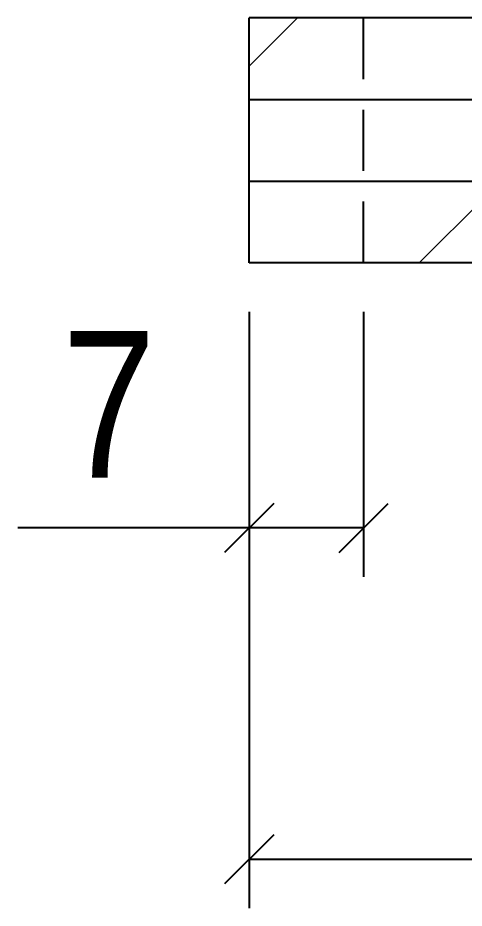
# Model space of a CAD drawing. Extents: x 1860 to 8661, y -614 to 3008.
# Drawn here: x 5465.3 to 5492.7, y 2217.5 to 2272 of the extents above; entities that cross this region are included whole.
import ezdxf

# ---------------------------------------------------------------- set-up
doc = ezdxf.new("R2010")
doc.units = 0
doc.linetypes.add('HIDDEN', pattern=[0.375, 0.25, -0.125])
for name, color, linetype in [('COTA', 241, 'Continuous'), ('Painéis', 200, 'Continuous'), ('SARR_2.2x7', 40, 'Continuous')]:
    doc.layers.add(name, color=color, linetype=linetype)
doc.layers.add('Hachura', color=251, linetype='Continuous', lineweight=9)
doc.styles.add('COTA TECNICA-50', font='techl___.ttf', dxfattribs={"height": 9})
doc.dimstyles.new('COTA PAINEL-50', dxfattribs={"dimtxt": 9, "dimasz": 3, "dimexe": 3, "dimexo": 3, "dimgap": 3, "dimtad": 1, "dimdec": 1, "dimzin": 12, "dimdsep": 46, "dimtxsty": 'COTA TECNICA-50', "dimblk1": 'OBLIQUE', "dimblk2": 'OBLIQUE', "dimsah": 1, "dimcen": 0.9, "dimclrd": 4, "dimclre": 4, "dimclrt": 240, "dimadec": 1, "dimazin": 3, "dimtfac": 1, "dimtdec": 1, "dimtmove": 0, "dimatfit": 3, "dimfxl": 1, "dimtolj": 1, "dimtzin": 12, "dimarcsym": 0})

# ---------------------------------------------------------------- blocks, each defined once
blk = doc.blocks.new('_Oblique')
at = {"color": 0, "linetype": 'ByBlock', "lineweight": -2}
blk.add_line((-0.5, -0.5), (0.5, 0.5), dxfattribs=at)
blk = doc.blocks.new('*D446')
at = {"layer": 'COTA', "color": 4, "lineweight": -2, "transparency": 16777216}
for p, q in [((5479.506, 2254.017), (5479.506, 2217.499)), ((5723.506, 2254.017), (5723.506, 2217.499)), ((5479.506, 2220.499), (5723.506, 2220.499))]:
    blk.add_line(p, q, dxfattribs=at)
at = {"layer": 'Defpoints', "color": 0, "transparency": 16777216}
for p in [(5479.506, 2257.017), (5723.506, 2257.017), (5723.506, 2220.499)]:
    blk.add_point(p, dxfattribs=at)
at = {"layer": 'COTA', "color": 4, "lineweight": -2, "transparency": 16777216, "xscale": 3, "yscale": 3, "zscale": 3, "rotation": 180}
blk.add_blockref('_Oblique', (5479.506, 2220.499), dxfattribs=at)
at = {"layer": 'COTA', "color": 4, "lineweight": -2, "transparency": 16777216, "xscale": 3, "yscale": 3, "zscale": 3}
blk.add_blockref('_Oblique', (5723.506, 2220.499), dxfattribs=at)
at = {"layer": 'COTA', "color": 240, "transparency": 16777216, "insert": (5601.506, 2228.065), "char_height": 9, "attachment_point": 5, "style": 'COTA TECNICA-50'}
blk.add_mtext('\\A1;244', dxfattribs=at)
blk = doc.blocks.new('*D452')
at = {"layer": 'COTA', "color": 4, "lineweight": -2, "transparency": 16777216}
for p, q in [((5479.506, 2254.017), (5479.506, 2237.785)), ((5486.506, 2254.017), (5486.506, 2237.785)), ((5479.506, 2240.785), (5465.348, 2240.785)), ((5486.506, 2240.785), (5479.506, 2240.785))]:
    blk.add_line(p, q, dxfattribs=at)
at = {"layer": 'Defpoints', "color": 0, "transparency": 16777216}
for p in [(5479.506, 2257.017), (5486.506, 2257.017), (5479.506, 2240.785)]:
    blk.add_point(p, dxfattribs=at)
at = {"layer": 'COTA', "color": 4, "lineweight": -2, "transparency": 16777216, "xscale": 3, "yscale": 3, "zscale": 3, "rotation": 180}
blk.add_blockref('_Oblique', (5479.506, 2240.785), dxfattribs=at)
at = {"layer": 'COTA', "color": 4, "lineweight": -2, "transparency": 16777216, "xscale": 3, "yscale": 3, "zscale": 3}
blk.add_blockref('_Oblique', (5486.506, 2240.785), dxfattribs=at)
at = {"layer": 'COTA', "color": 240, "transparency": 16777216, "insert": (5470.927, 2248.351), "char_height": 9, "attachment_point": 5, "style": 'COTA TECNICA-50'}
blk.add_mtext('\\A1;7', dxfattribs=at)

msp = doc.modelspace()

# ---------------------------------------------------------------- hatches: boundary and pattern name
at = {"layer": 'Hachura', "linetype": 'ByBlock'}
h = msp.add_hatch(dxfattribs=at)
h.set_pattern_fill('ANSI31', color=256, scale=5)
h.paths.add_polyline_path([(5479.506, 2272.017), (5479.506, 2257.017), (5723.506, 2257.017), (5723.506, 2272.017)])
h.paths.add_polyline_path([(5723.506, 2272.017), (5723.506, 2257.017), (5967.506, 2257.017), (5967.506, 2272.017)])
h.paths.add_polyline_path([(6211.506, 2257.017), (6211.506, 2272.017), (5967.506, 2272.017), (5967.506, 2257.017)])
h.paths.add_polyline_path([(6455.506, 2257.017), (6455.506, 2272.017), (6211.506, 2272.017), (6211.506, 2257.017)])
h.paths.add_polyline_path([(6699.506, 2257.017), (6699.506, 2272.017), (6455.506, 2272.017), (6455.506, 2257.017)])
h.paths.add_polyline_path([(6699.506, 2272.017), (6699.506, 2257.017), (6943.506, 2257.017), (6943.506, 2272.017)])
h.paths.add_polyline_path([(6943.506, 2272.017), (6943.506, 2257.017), (7060.506, 2257.017), (7060.506, 2272.017)])

# ---------------------------------------------------------------- linework, layer by layer
at = {"layer": 'Painéis'}
for p, q in [((7060.506, 2272.017), (5479.506, 2272.017)), ((5479.506, 2257.017), (5479.506, 2272.017)), ((7060.506, 2257.017), (5479.506, 2257.017))]:
    msp.add_line(p, q, dxfattribs=at)
at = {"layer": 'SARR_2.2x7', "linetype": 'HIDDEN', "ltscale": 15}
msp.add_line((5486.506, 2257.017), (5486.506, 2272.017), dxfattribs=at)
at = {"layer": 'SARR_2.2x7'}
for p, q in [((5479.506, 2267.017), (5723.506, 2267.017)), ((5479.506, 2262.017), (5723.506, 2262.017))]:
    msp.add_line(p, q, dxfattribs=at)

# ---------------------------------------------------------------- dimensions: what is measured, and where the dimension line sits
at = {"layer": 'COTA'}
for base, p1, p2, picture, middle in [((5479.506, 2240.785), (5486.506, 2257.017), (5479.506, 2257.017), '*D452', (5470.927, 2248.351)), ((5723.506, 2220.499), (5479.506, 2257.017), (5723.506, 2257.017), '*D446', (5601.506, 2228.065))]:
    dim = msp.add_linear_dim(base=base, p1=p1, p2=p2, dimstyle='COTA PAINEL-50', dxfattribs=at)
    dim.commit()
    dim.dimension.update_dxf_attribs({"geometry": picture, "text_midpoint": middle})

doc.saveas('drawing.dxf')
